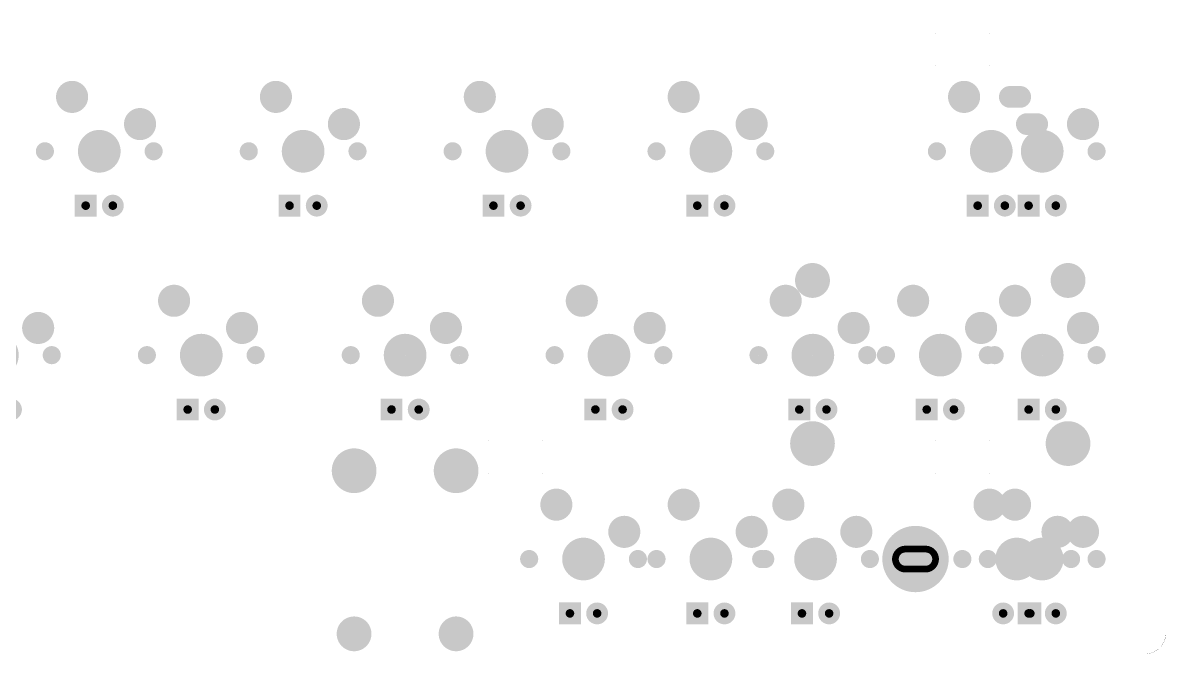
# Model space of a CAD drawing. Extents: x 1105 to 1477, y 972 to 1106.
# Drawn here: x 1370.6 to 1477.5, y 976.5 to 1035.5 of the extents above; entities that cross this region are included whole.
import ezdxf

# ---------------------------------------------------------------- set-up
doc = ezdxf.new("R2010")
doc.units = 0
doc.layers.get('0').update_dxf_attribs({"linetype": 'CONTINUOUS'})
for name, color, linetype in [('BOTTOMSOLDER', 6, 'CONTINUOUS'), ('KEEPOUTLAYER', 6, 'CONTINUOUS'), ('PADHOLELAYER', 156, 'CONTINUOUS')]:
    doc.layers.add(name, color=color, linetype=linetype)

# ---------------------------------------------------------------- blocks, each defined once
blk = doc.blocks.new('MX1UP__157')
at = {"layer": 'BOTTOMSOLDER'}
for points, const_width in [([(-1.78, 5.08, 1), (-0.76, 5.08, 1)], 1.02), ([(-1, 0, 1), (1, 0, 1)], 1.99), ([(-5.5, 0, 1), (-4.66, 0, 1)], 0.85), ([(4.66, 0, 1), (5.5, 0, 1)], 0.85), ([(-4.56, -2.54, 1), (-3.06, -2.54, 1)], 1.5), ([(1.79, -5.08, 1), (3.29, -5.08, 1)], 1.5)]:
    blk.add_lwpolyline(points, format="xyb", close=True, dxfattribs=dict(at, const_width=const_width))
blk.add_solid([(2.29, 6.1), (0.25, 6.1), (2.29, 4.06), (0.25, 4.06)], dxfattribs=at)
at = {"layer": 'PADHOLELAYER'}
for points, const_width in [([(-1.47, 5.08, 1), (-1.07, 5.08, 1)], 0.4), ([(1.07, 5.08, 1), (1.47, 5.08, 1)], 0.4), ([(-1, 0, 1), (1, 0, 1)], 1.99), ([(-5.5, 0, 1), (-4.66, 0, 1)], 0.85), ([(4.66, 0, 1), (5.5, 0, 1)], 0.85), ([(-4.19, -2.54, 1), (-3.43, -2.54, 1)], 0.75), ([(2.16, -5.08, 1), (2.92, -5.08, 1)], 0.75)]:
    blk.add_lwpolyline(points, format="xyb", close=True, dxfattribs=dict(at, const_width=const_width))
blk = doc.blocks.new('MX1UP__166')
at = {"layer": 'BOTTOMSOLDER'}
for points, const_width in [([(-1.78, 5.08, 1), (-0.76, 5.08, 1)], 1.02), ([(-1, 0, 1), (1, 0, 1)], 1.99), ([(-5.5, 0, 1), (-4.66, 0, 1)], 0.85), ([(4.66, 0, 1), (5.5, 0, 1)], 0.85), ([(-4.8, -2.54, 1), (-3.79, -2.54, 1)], 1.02), ([(-3.83, -2.54, 1), (-2.82, -2.54, 1)], 1.02), ([(1.79, -5.08, 1), (3.29, -5.08, 1)], 1.5)]:
    blk.add_lwpolyline(points, format="xyb", close=True, dxfattribs=dict(at, const_width=const_width))
at = {"layer": 'BOTTOMSOLDER', "const_width": 2.03}
blk.add_lwpolyline([(-3.33, -2.54), (-4.29, -2.54)], dxfattribs=at)
at = {"layer": 'BOTTOMSOLDER'}
blk.add_solid([(2.29, 6.1), (0.25, 6.1), (2.29, 4.06), (0.25, 4.06)], dxfattribs=at)
at = {"layer": 'PADHOLELAYER'}
for points, const_width in [([(-1.47, 5.08, 1), (-1.07, 5.08, 1)], 0.4), ([(1.07, 5.08, 1), (1.47, 5.08, 1)], 0.4), ([(-1, 0, 1), (1, 0, 1)], 1.99), ([(-5.5, 0, 1), (-4.66, 0, 1)], 0.85), ([(4.66, 0, 1), (5.5, 0, 1)], 0.85), ([(-4.19, -2.54, 1), (-3.43, -2.54, 1)], 0.75), ([(2.16, -5.08, 1), (2.92, -5.08, 1)], 0.75)]:
    blk.add_lwpolyline(points, format="xyb", close=True, dxfattribs=dict(at, const_width=const_width))
blk = doc.blocks.new('MX1UP__167')
at = {"layer": 'BOTTOMSOLDER'}
for points, const_width in [([(-1.78, 5.08, 1), (-0.76, 5.08, 1)], 1.02), ([(-1, 0, 1), (1, 0, 1)], 1.99), ([(-5.5, 0, 1), (-4.66, 0, 1)], 0.85), ([(4.66, 0, 1), (5.5, 0, 1)], 0.85), ([(-4.56, -2.54, 1), (-3.06, -2.54, 1)], 1.5), ([(1.79, -5.08, 1), (3.29, -5.08, 1)], 1.5)]:
    blk.add_lwpolyline(points, format="xyb", close=True, dxfattribs=dict(at, const_width=const_width))
blk.add_solid([(2.29, 6.1), (0.25, 6.1), (2.29, 4.06), (0.25, 4.06)], dxfattribs=at)
at = {"layer": 'PADHOLELAYER'}
for points, const_width in [([(-1.47, 5.08, 1), (-1.07, 5.08, 1)], 0.4), ([(1.07, 5.08, 1), (1.47, 5.08, 1)], 0.4), ([(-1, 0, 1), (1, 0, 1)], 1.99), ([(-5.5, 0, 1), (-4.66, 0, 1)], 0.85), ([(4.66, 0, 1), (5.5, 0, 1)], 0.85), ([(-4.19, -2.54, 1), (-3.43, -2.54, 1)], 0.75), ([(2.16, -5.08, 1), (2.92, -5.08, 1)], 0.75)]:
    blk.add_lwpolyline(points, format="xyb", close=True, dxfattribs=dict(at, const_width=const_width))
blk = doc.blocks.new('MX1UP__171')
at = {"layer": 'BOTTOMSOLDER'}
for points, const_width in [([(-1.78, 5.08, 1), (-0.76, 5.08, 1)], 1.02), ([(-1, 0, 1), (1, 0, 1)], 1.99), ([(-5.5, 0, 1), (-4.66, 0, 1)], 0.85), ([(4.66, 0, 1), (5.5, 0, 1)], 0.85), ([(-4.56, -2.54, 1), (-3.06, -2.54, 1)], 1.5), ([(1.79, -5.08, 1), (3.29, -5.08, 1)], 1.5)]:
    blk.add_lwpolyline(points, format="xyb", close=True, dxfattribs=dict(at, const_width=const_width))
blk.add_solid([(2.29, 6.1), (0.25, 6.1), (2.29, 4.06), (0.25, 4.06)], dxfattribs=at)
at = {"layer": 'PADHOLELAYER'}
for points, const_width in [([(-1.47, 5.08, 1), (-1.07, 5.08, 1)], 0.4), ([(1.07, 5.08, 1), (1.47, 5.08, 1)], 0.4), ([(-1, 0, 1), (1, 0, 1)], 1.99), ([(-5.5, 0, 1), (-4.66, 0, 1)], 0.85), ([(4.66, 0, 1), (5.5, 0, 1)], 0.85), ([(-4.19, -2.54, 1), (-3.43, -2.54, 1)], 0.75), ([(2.16, -5.08, 1), (2.92, -5.08, 1)], 0.75)]:
    blk.add_lwpolyline(points, format="xyb", close=True, dxfattribs=dict(at, const_width=const_width))
blk = doc.blocks.new('MX1UP__175')
at = {"layer": 'BOTTOMSOLDER'}
for points, const_width in [([(-1.78, 5.08, 1), (-0.76, 5.08, 1)], 1.02), ([(-1, 0, 1), (1, 0, 1)], 1.99), ([(-5.5, 0, 1), (-4.66, 0, 1)], 0.85), ([(4.66, 0, 1), (5.5, 0, 1)], 0.85), ([(-4.56, -2.54, 1), (-3.06, -2.54, 1)], 1.5), ([(1.79, -5.08, 1), (3.29, -5.08, 1)], 1.5)]:
    blk.add_lwpolyline(points, format="xyb", close=True, dxfattribs=dict(at, const_width=const_width))
blk.add_solid([(2.29, 6.1), (0.25, 6.1), (2.29, 4.06), (0.25, 4.06)], dxfattribs=at)
at = {"layer": 'PADHOLELAYER'}
for points, const_width in [([(-1.47, 5.08, 1), (-1.07, 5.08, 1)], 0.4), ([(1.07, 5.08, 1), (1.47, 5.08, 1)], 0.4), ([(-1, 0, 1), (1, 0, 1)], 1.99), ([(-5.5, 0, 1), (-4.66, 0, 1)], 0.85), ([(4.66, 0, 1), (5.5, 0, 1)], 0.85), ([(-4.19, -2.54, 1), (-3.43, -2.54, 1)], 0.75), ([(2.16, -5.08, 1), (2.92, -5.08, 1)], 0.75)]:
    blk.add_lwpolyline(points, format="xyb", close=True, dxfattribs=dict(at, const_width=const_width))
blk = doc.blocks.new('MX1UP__188')
at = {"layer": 'BOTTOMSOLDER'}
for points, const_width in [([(-1.78, 5.08, 1), (-0.76, 5.08, 1)], 1.02), ([(-1, 0, 1), (1, 0, 1)], 1.99), ([(-5.5, 0, 1), (-4.66, 0, 1)], 0.85), ([(4.66, 0, 1), (5.5, 0, 1)], 0.85), ([(-4.56, -2.54, 1), (-3.06, -2.54, 1)], 1.5), ([(1.79, -5.08, 1), (3.29, -5.08, 1)], 1.5)]:
    blk.add_lwpolyline(points, format="xyb", close=True, dxfattribs=dict(at, const_width=const_width))
blk.add_solid([(2.29, 6.1), (0.25, 6.1), (2.29, 4.06), (0.25, 4.06)], dxfattribs=at)
at = {"layer": 'PADHOLELAYER'}
for points, const_width in [([(-1.47, 5.08, 1), (-1.07, 5.08, 1)], 0.4), ([(1.07, 5.08, 1), (1.47, 5.08, 1)], 0.4), ([(-1, 0, 1), (1, 0, 1)], 1.99), ([(-5.5, 0, 1), (-4.66, 0, 1)], 0.85), ([(4.66, 0, 1), (5.5, 0, 1)], 0.85), ([(-4.19, -2.54, 1), (-3.43, -2.54, 1)], 0.75), ([(2.16, -5.08, 1), (2.92, -5.08, 1)], 0.75)]:
    blk.add_lwpolyline(points, format="xyb", close=True, dxfattribs=dict(at, const_width=const_width))
blk = doc.blocks.new('MX1UP__194')
at = {"layer": 'BOTTOMSOLDER'}
for points, const_width in [([(-1.78, 5.08, 1), (-0.76, 5.08, 1)], 1.02), ([(-1, 0, 1), (1, 0, 1)], 1.99), ([(-5.5, 0, 1), (-4.66, 0, 1)], 0.85), ([(4.66, 0, 1), (5.5, 0, 1)], 0.85), ([(-4.56, -2.54, 1), (-3.06, -2.54, 1)], 1.5), ([(1.79, -5.08, 1), (3.29, -5.08, 1)], 1.5)]:
    blk.add_lwpolyline(points, format="xyb", close=True, dxfattribs=dict(at, const_width=const_width))
blk.add_solid([(2.29, 6.1), (0.25, 6.1), (2.29, 4.06), (0.25, 4.06)], dxfattribs=at)
at = {"layer": 'PADHOLELAYER'}
for points, const_width in [([(-1.47, 5.08, 1), (-1.07, 5.08, 1)], 0.4), ([(1.07, 5.08, 1), (1.47, 5.08, 1)], 0.4), ([(-1, 0, 1), (1, 0, 1)], 1.99), ([(-5.5, 0, 1), (-4.66, 0, 1)], 0.85), ([(4.66, 0, 1), (5.5, 0, 1)], 0.85), ([(-4.19, -2.54, 1), (-3.43, -2.54, 1)], 0.75), ([(2.16, -5.08, 1), (2.92, -5.08, 1)], 0.75)]:
    blk.add_lwpolyline(points, format="xyb", close=True, dxfattribs=dict(at, const_width=const_width))
blk = doc.blocks.new('MX1UP__195')
at = {"layer": 'BOTTOMSOLDER'}
for points, const_width in [([(-1.78, 5.08, 1), (-0.76, 5.08, 1)], 1.02), ([(-1, 0, 1), (1, 0, 1)], 1.99), ([(-5.5, 0, 1), (-4.66, 0, 1)], 0.85), ([(4.66, 0, 1), (5.5, 0, 1)], 0.85), ([(-4.56, -2.54, 1), (-3.06, -2.54, 1)], 1.5), ([(1.79, -5.08, 1), (3.29, -5.08, 1)], 1.5)]:
    blk.add_lwpolyline(points, format="xyb", close=True, dxfattribs=dict(at, const_width=const_width))
blk.add_solid([(2.29, 6.1), (0.25, 6.1), (2.29, 4.06), (0.25, 4.06)], dxfattribs=at)
at = {"layer": 'PADHOLELAYER'}
for points, const_width in [([(-1.47, 5.08, 1), (-1.07, 5.08, 1)], 0.4), ([(1.07, 5.08, 1), (1.47, 5.08, 1)], 0.4), ([(-1, 0, 1), (1, 0, 1)], 1.99), ([(-5.5, 0, 1), (-4.66, 0, 1)], 0.85), ([(4.66, 0, 1), (5.5, 0, 1)], 0.85), ([(-4.19, -2.54, 1), (-3.43, -2.54, 1)], 0.75), ([(2.16, -5.08, 1), (2.92, -5.08, 1)], 0.75)]:
    blk.add_lwpolyline(points, format="xyb", close=True, dxfattribs=dict(at, const_width=const_width))
blk = doc.blocks.new('MX1UP__197')
at = {"layer": 'BOTTOMSOLDER'}
for points, const_width in [([(-1.78, 5.08, 1), (-0.76, 5.08, 1)], 1.02), ([(-1, 0, 1), (1, 0, 1)], 1.99), ([(-5.5, 0, 1), (-4.66, 0, 1)], 0.85), ([(4.66, 0, 1), (5.5, 0, 1)], 0.85), ([(-4.56, -2.54, 1), (-3.06, -2.54, 1)], 1.5), ([(1.79, -5.08, 1), (3.29, -5.08, 1)], 1.5)]:
    blk.add_lwpolyline(points, format="xyb", close=True, dxfattribs=dict(at, const_width=const_width))
blk.add_solid([(2.29, 6.1), (0.25, 6.1), (2.29, 4.06), (0.25, 4.06)], dxfattribs=at)
at = {"layer": 'PADHOLELAYER'}
for points, const_width in [([(-1.47, 5.08, 1), (-1.07, 5.08, 1)], 0.4), ([(1.07, 5.08, 1), (1.47, 5.08, 1)], 0.4), ([(-1, 0, 1), (1, 0, 1)], 1.99), ([(-5.5, 0, 1), (-4.66, 0, 1)], 0.85), ([(4.66, 0, 1), (5.5, 0, 1)], 0.85), ([(-4.19, -2.54, 1), (-3.43, -2.54, 1)], 0.75), ([(2.16, -5.08, 1), (2.92, -5.08, 1)], 0.75)]:
    blk.add_lwpolyline(points, format="xyb", close=True, dxfattribs=dict(at, const_width=const_width))
blk = doc.blocks.new('MX1UP__198')
at = {"layer": 'BOTTOMSOLDER'}
for points, const_width in [([(-1.78, 5.08, 1), (-0.76, 5.08, 1)], 1.02), ([(-1, 0, 1), (1, 0, 1)], 1.99), ([(-5.5, 0, 1), (-4.66, 0, 1)], 0.85), ([(4.66, 0, 1), (5.5, 0, 1)], 0.85), ([(-4.56, -2.54, 1), (-3.06, -2.54, 1)], 1.5), ([(1.79, -5.08, 1), (3.29, -5.08, 1)], 1.5)]:
    blk.add_lwpolyline(points, format="xyb", close=True, dxfattribs=dict(at, const_width=const_width))
blk.add_solid([(2.29, 6.1), (0.25, 6.1), (2.29, 4.06), (0.25, 4.06)], dxfattribs=at)
at = {"layer": 'PADHOLELAYER'}
for points, const_width in [([(-1.47, 5.08, 1), (-1.07, 5.08, 1)], 0.4), ([(1.07, 5.08, 1), (1.47, 5.08, 1)], 0.4), ([(-1, 0, 1), (1, 0, 1)], 1.99), ([(-5.5, 0, 1), (-4.66, 0, 1)], 0.85), ([(4.66, 0, 1), (5.5, 0, 1)], 0.85), ([(-4.19, -2.54, 1), (-3.43, -2.54, 1)], 0.75), ([(2.16, -5.08, 1), (2.92, -5.08, 1)], 0.75)]:
    blk.add_lwpolyline(points, format="xyb", close=True, dxfattribs=dict(at, const_width=const_width))
blk = doc.blocks.new('RGB_WS2812B_237')
at = {"layer": 'PADHOLELAYER'}
for points in [[(-2.5, 1.52), (-2.5, 1.52), (-2.5, 1.52), (-2.5, 1.52)], [(2.5, 1.52), (2.5, 1.52), (2.5, 1.52), (2.5, 1.52)], [(-2.5, -1.52), (-2.5, -1.52), (-2.5, -1.52), (-2.5, -1.52)], [(2.5, -1.52), (2.5, -1.52), (2.5, -1.52), (2.5, -1.52)]]:
    blk.add_lwpolyline(points, close=True, dxfattribs=at)
blk = doc.blocks.new('RGB_WS2812B_238')
at = {"layer": 'PADHOLELAYER'}
for points in [[(-2.5, 1.52), (-2.5, 1.52), (-2.5, 1.52), (-2.5, 1.52)], [(2.5, 1.52), (2.5, 1.52), (2.5, 1.52), (2.5, 1.52)], [(-2.5, -1.52), (-2.5, -1.52), (-2.5, -1.52), (-2.5, -1.52)], [(2.5, -1.52), (2.5, -1.52), (2.5, -1.52), (2.5, -1.52)]]:
    blk.add_lwpolyline(points, close=True, dxfattribs=at)
blk = doc.blocks.new('RGB_WS2812B_239')
at = {"layer": 'PADHOLELAYER'}
for points in [[(-2.5, 1.52), (-2.5, 1.52), (-2.5, 1.52), (-2.5, 1.52)], [(2.5, 1.52), (2.5, 1.52), (2.5, 1.52), (2.5, 1.52)], [(-2.5, -1.52), (-2.5, -1.52), (-2.5, -1.52), (-2.5, -1.52)], [(2.5, -1.52), (2.5, -1.52), (2.5, -1.52), (2.5, -1.52)]]:
    blk.add_lwpolyline(points, close=True, dxfattribs=at)
blk = doc.blocks.new('MX1UP__249')
at = {"layer": 'BOTTOMSOLDER'}
for points, const_width in [([(-1.78, 5.08, 1), (-0.76, 5.08, 1)], 1.02), ([(-1, 0, 1), (1, 0, 1)], 1.99), ([(-5.5, 0, 1), (-4.66, 0, 1)], 0.85), ([(4.66, 0, 1), (5.5, 0, 1)], 0.85), ([(-4.56, -2.54, 1), (-3.06, -2.54, 1)], 1.5), ([(1.79, -5.08, 1), (3.29, -5.08, 1)], 1.5)]:
    blk.add_lwpolyline(points, format="xyb", close=True, dxfattribs=dict(at, const_width=const_width))
blk.add_solid([(2.29, 6.1), (0.25, 6.1), (2.29, 4.06), (0.25, 4.06)], dxfattribs=at)
at = {"layer": 'PADHOLELAYER'}
for points, const_width in [([(-1.47, 5.08, 1), (-1.07, 5.08, 1)], 0.4), ([(1.07, 5.08, 1), (1.47, 5.08, 1)], 0.4), ([(-1, 0, 1), (1, 0, 1)], 1.99), ([(-5.5, 0, 1), (-4.66, 0, 1)], 0.85), ([(4.66, 0, 1), (5.5, 0, 1)], 0.85), ([(-4.19, -2.54, 1), (-3.43, -2.54, 1)], 0.75), ([(2.16, -5.08, 1), (2.92, -5.08, 1)], 0.75)]:
    blk.add_lwpolyline(points, format="xyb", close=True, dxfattribs=dict(at, const_width=const_width))
blk = doc.blocks.new('MX1UP__256')
at = {"layer": 'BOTTOMSOLDER'}
for points, const_width in [([(-1.78, 5.08, 1), (-0.76, 5.08, 1)], 1.02), ([(-1, 0, 1), (1, 0, 1)], 1.99), ([(-5.5, 0, 1), (-4.66, 0, 1)], 0.85), ([(4.66, 0, 1), (5.5, 0, 1)], 0.85), ([(-4.56, -2.54, 1), (-3.06, -2.54, 1)], 1.5), ([(1.79, -5.08, 1), (3.29, -5.08, 1)], 1.5)]:
    blk.add_lwpolyline(points, format="xyb", close=True, dxfattribs=dict(at, const_width=const_width))
blk.add_solid([(2.29, 6.1), (0.25, 6.1), (2.29, 4.06), (0.25, 4.06)], dxfattribs=at)
at = {"layer": 'PADHOLELAYER'}
for points, const_width in [([(-1.47, 5.08, 1), (-1.07, 5.08, 1)], 0.4), ([(1.07, 5.08, 1), (1.47, 5.08, 1)], 0.4), ([(-1, 0, 1), (1, 0, 1)], 1.99), ([(-5.5, 0, 1), (-4.66, 0, 1)], 0.85), ([(4.66, 0, 1), (5.5, 0, 1)], 0.85), ([(-4.19, -2.54, 1), (-3.43, -2.54, 1)], 0.75), ([(2.16, -5.08, 1), (2.92, -5.08, 1)], 0.75)]:
    blk.add_lwpolyline(points, format="xyb", close=True, dxfattribs=dict(at, const_width=const_width))
blk = doc.blocks.new('MX1UP__258')
at = {"layer": 'BOTTOMSOLDER'}
for points, const_width in [([(-1.78, 5.08, 1), (-0.76, 5.08, 1)], 1.02), ([(-1, 0, 1), (1, 0, 1)], 1.99), ([(-5.5, 0, 1), (-4.66, 0, 1)], 0.85), ([(4.66, 0, 1), (5.5, 0, 1)], 0.85), ([(-4.56, -2.54, 1), (-3.06, -2.54, 1)], 1.5), ([(1.79, -5.08, 1), (3.29, -5.08, 1)], 1.5)]:
    blk.add_lwpolyline(points, format="xyb", close=True, dxfattribs=dict(at, const_width=const_width))
blk.add_solid([(2.29, 6.1), (0.25, 6.1), (2.29, 4.06), (0.25, 4.06)], dxfattribs=at)
at = {"layer": 'PADHOLELAYER'}
for points, const_width in [([(-1.47, 5.08, 1), (-1.07, 5.08, 1)], 0.4), ([(1.07, 5.08, 1), (1.47, 5.08, 1)], 0.4), ([(-1, 0, 1), (1, 0, 1)], 1.99), ([(-5.5, 0, 1), (-4.66, 0, 1)], 0.85), ([(4.66, 0, 1), (5.5, 0, 1)], 0.85), ([(-4.19, -2.54, 1), (-3.43, -2.54, 1)], 0.75), ([(2.16, -5.08, 1), (2.92, -5.08, 1)], 0.75)]:
    blk.add_lwpolyline(points, format="xyb", close=True, dxfattribs=dict(at, const_width=const_width))
blk = doc.blocks.new('MX1UP__260')
at = {"layer": 'BOTTOMSOLDER'}
for points, const_width in [([(-1.78, 5.08, 1), (-0.76, 5.08, 1)], 1.02), ([(-1, 0, 1), (1, 0, 1)], 1.99), ([(-5.5, 0, 1), (-4.66, 0, 1)], 0.85), ([(4.66, 0, 1), (5.5, 0, 1)], 0.85), ([(-4.56, -2.54, 1), (-3.06, -2.54, 1)], 1.5), ([(1.79, -5.08, 1), (3.29, -5.08, 1)], 1.5)]:
    blk.add_lwpolyline(points, format="xyb", close=True, dxfattribs=dict(at, const_width=const_width))
blk.add_solid([(2.29, 6.1), (0.25, 6.1), (2.29, 4.06), (0.25, 4.06)], dxfattribs=at)
at = {"layer": 'PADHOLELAYER'}
for points, const_width in [([(-1.47, 5.08, 1), (-1.07, 5.08, 1)], 0.4), ([(1.07, 5.08, 1), (1.47, 5.08, 1)], 0.4), ([(-1, 0, 1), (1, 0, 1)], 1.99), ([(-5.5, 0, 1), (-4.66, 0, 1)], 0.85), ([(4.66, 0, 1), (5.5, 0, 1)], 0.85), ([(-4.19, -2.54, 1), (-3.43, -2.54, 1)], 0.75), ([(2.16, -5.08, 1), (2.92, -5.08, 1)], 0.75)]:
    blk.add_lwpolyline(points, format="xyb", close=True, dxfattribs=dict(at, const_width=const_width))
blk = doc.blocks.new('MX1UP__351')
at = {"layer": 'BOTTOMSOLDER'}
for points, const_width in [([(-1.78, 5.08, 1), (-0.76, 5.08, 1)], 1.02), ([(-1, 0, 1), (1, 0, 1)], 1.99), ([(-5.5, 0, 1), (-4.66, 0, 1)], 0.85), ([(4.66, 0, 1), (5.5, 0, 1)], 0.85), ([(-4.56, -2.54, 1), (-3.06, -2.54, 1)], 1.5), ([(1.55, -5.08, 1), (2.56, -5.08, 1)], 1.02), ([(2.52, -5.08, 1), (3.53, -5.08, 1)], 1.02)]:
    blk.add_lwpolyline(points, format="xyb", close=True, dxfattribs=dict(at, const_width=const_width))
at = {"layer": 'BOTTOMSOLDER', "const_width": 2.03}
blk.add_lwpolyline([(3.02, -5.08), (2.06, -5.08)], dxfattribs=at)
at = {"layer": 'BOTTOMSOLDER'}
blk.add_solid([(2.29, 6.1), (0.25, 6.1), (2.29, 4.06), (0.25, 4.06)], dxfattribs=at)
at = {"layer": 'PADHOLELAYER'}
for points, const_width in [([(-1.47, 5.08, 1), (-1.07, 5.08, 1)], 0.4), ([(1.07, 5.08, 1), (1.47, 5.08, 1)], 0.4), ([(-1, 0, 1), (1, 0, 1)], 1.99), ([(-5.5, 0, 1), (-4.66, 0, 1)], 0.85), ([(4.66, 0, 1), (5.5, 0, 1)], 0.85), ([(-4.19, -2.54, 1), (-3.43, -2.54, 1)], 0.75), ([(2.16, -5.08, 1), (2.92, -5.08, 1)], 0.75)]:
    blk.add_lwpolyline(points, format="xyb", close=True, dxfattribs=dict(at, const_width=const_width))
blk = doc.blocks.new('MX1UP__353')
at = {"layer": 'BOTTOMSOLDER'}
for points, const_width in [([(-1.78, 5.08, 1), (-0.76, 5.08, 1)], 1.02), ([(-1, 0, 1), (1, 0, 1)], 1.99), ([(-5.5, 0, 1), (-4.66, 0, 1)], 0.85), ([(4.66, 0, 1), (5.5, 0, 1)], 0.85), ([(-4.56, -2.54, 1), (-3.06, -2.54, 1)], 1.5), ([(1.79, -5.08, 1), (3.29, -5.08, 1)], 1.5)]:
    blk.add_lwpolyline(points, format="xyb", close=True, dxfattribs=dict(at, const_width=const_width))
blk.add_solid([(2.29, 6.1), (0.25, 6.1), (2.29, 4.06), (0.25, 4.06)], dxfattribs=at)
at = {"layer": 'PADHOLELAYER'}
for points, const_width in [([(-1.47, 5.08, 1), (-1.07, 5.08, 1)], 0.4), ([(1.07, 5.08, 1), (1.47, 5.08, 1)], 0.4), ([(-1, 0, 1), (1, 0, 1)], 1.99), ([(-5.5, 0, 1), (-4.66, 0, 1)], 0.85), ([(4.66, 0, 1), (5.5, 0, 1)], 0.85), ([(-4.19, -2.54, 1), (-3.43, -2.54, 1)], 0.75), ([(2.16, -5.08, 1), (2.92, -5.08, 1)], 0.75)]:
    blk.add_lwpolyline(points, format="xyb", close=True, dxfattribs=dict(at, const_width=const_width))
blk = doc.blocks.new('MX1UP__354')
at = {"layer": 'BOTTOMSOLDER'}
for points, const_width in [([(-1.78, 5.08, 1), (-0.76, 5.08, 1)], 1.02), ([(-1, 0, 1), (1, 0, 1)], 1.99), ([(-5.5, 0, 1), (-4.66, 0, 1)], 0.85), ([(4.66, 0, 1), (5.5, 0, 1)], 0.85), ([(-4.56, -2.54, 1), (-3.06, -2.54, 1)], 1.5), ([(1.79, -5.08, 1), (3.29, -5.08, 1)], 1.5)]:
    blk.add_lwpolyline(points, format="xyb", close=True, dxfattribs=dict(at, const_width=const_width))
blk.add_solid([(2.29, 6.1), (0.25, 6.1), (2.29, 4.06), (0.25, 4.06)], dxfattribs=at)
at = {"layer": 'PADHOLELAYER'}
for points, const_width in [([(-1.47, 5.08, 1), (-1.07, 5.08, 1)], 0.4), ([(1.07, 5.08, 1), (1.47, 5.08, 1)], 0.4), ([(-1, 0, 1), (1, 0, 1)], 1.99), ([(-5.5, 0, 1), (-4.66, 0, 1)], 0.85), ([(4.66, 0, 1), (5.5, 0, 1)], 0.85), ([(-4.19, -2.54, 1), (-3.43, -2.54, 1)], 0.75), ([(2.16, -5.08, 1), (2.92, -5.08, 1)], 0.75)]:
    blk.add_lwpolyline(points, format="xyb", close=True, dxfattribs=dict(at, const_width=const_width))
blk = doc.blocks.new('MX1UP___355')
at = {"layer": 'BOTTOMSOLDER'}
for points, const_width in [([(0.76, 5.08, 1), (1.78, 5.08, 1)], 1.02), ([(-1, 0, 1), (1, 0, 1)], 1.99), ([(-5.5, 0, 1), (-4.66, 0, 1)], 0.85), ([(4.66, 0, 1), (5.5, 0, 1)], 0.85), ([(-4.56, -2.54, 1), (-3.06, -2.54, 1)], 1.5), ([(1.79, -5.08, 1), (3.29, -5.08, 1)], 1.5)]:
    blk.add_lwpolyline(points, format="xyb", close=True, dxfattribs=dict(at, const_width=const_width))
blk.add_solid([(-0.25, 6.1), (-2.29, 6.1), (-0.25, 4.06), (-2.29, 4.06)], dxfattribs=at)
at = {"layer": 'PADHOLELAYER'}
for points, const_width in [([(-1.47, 5.08, 1), (-1.07, 5.08, 1)], 0.4), ([(1.07, 5.08, 1), (1.47, 5.08, 1)], 0.4), ([(-1, 0, 1), (1, 0, 1)], 1.99), ([(-5.5, 0, 1), (-4.66, 0, 1)], 0.85), ([(4.66, 0, 1), (5.5, 0, 1)], 0.85), ([(-4.19, -2.54, 1), (-3.43, -2.54, 1)], 0.75), ([(2.16, -5.08, 1), (2.92, -5.08, 1)], 0.75)]:
    blk.add_lwpolyline(points, format="xyb", close=True, dxfattribs=dict(at, const_width=const_width))

msp = doc.modelspace()

# ---------------------------------------------------------------- linework, layer by layer
at = {"layer": 'BOTTOMSOLDER'}
for points, const_width in [([(1443.61, 1011.42, 1), (1445.24, 1011.42, 1)], 1.63), ([(1467.49, 1011.42, 1), (1469.12, 1011.42, 1)], 1.63), ([(1443.38, 996.18, 1), (1445.47, 996.18, 1)], 2.09), ([(1467.26, 996.18, 1), (1469.35, 996.18, 1)], 2.09), ([(1400.55, 993.64, 1), (1402.64, 993.64, 1)], 2.09), ([(1410.08, 993.64, 1), (1412.17, 993.64, 1)], 2.09), ([(1452.5, 985.39, 1), (1455.6, 985.39, 1)], 3.1), ([(1400.78, 978.4, 1), (1402.4, 978.4, 1)], 1.63), ([(1410.31, 978.4, 1), (1411.93, 978.4, 1)], 1.63)]:
    msp.add_lwpolyline(points, format="xyb", close=True, dxfattribs=dict(at, const_width=const_width))
at = {"layer": 'KEEPOUTLAYER', "const_width": 0.0127}
for points in [[(1477.46, 978.51), (1477.46, 1097.04)], [(1225.09, 976.51), (1475.46, 976.51)]]:
    msp.add_lwpolyline(points, dxfattribs=at)
msp.add_lwpolyline([(1477.46, 978.51, -0.414214), (1475.46, 976.51)], format="xyb", dxfattribs=at)
at = {"layer": 'KEEPOUTLAYER', "const_width": 0.00635}
for points in [[(1477.46, 978.51, 1), (1477.47, 978.51, 1)], [(1477.46, 978.51, 1), (1477.47, 978.51, 1)], [(1475.46, 976.51, 1), (1475.47, 976.51, 1)], [(1475.46, 976.51, 1), (1475.47, 976.51, 1)]]:
    msp.add_lwpolyline(points, format="xyb", close=True, dxfattribs=at)
at = {"layer": 'PADHOLELAYER'}
for points, const_width in [([(1443.67, 1011.42, 1), (1445.19, 1011.42, 1)], 1.52), ([(1467.54, 1011.42, 1), (1469.07, 1011.42, 1)], 1.52), ([(1443.43, 996.18, 1), (1445.42, 996.18, 1)], 1.99), ([(1467.31, 996.18, 1), (1469.3, 996.18, 1)], 1.99), ([(1400.6, 993.64, 1), (1402.59, 993.64, 1)], 1.99), ([(1410.13, 993.64, 1), (1412.12, 993.64, 1)], 1.99), ([(1453.11, 986.32), (1454.99, 986.32, -1), (1454.99, 984.45), (1453.11, 984.45, -1)], 0.625), ([(1400.83, 978.4, 1), (1402.35, 978.4, 1)], 1.52), ([(1410.36, 978.4, 1), (1411.88, 978.4, 1)], 1.52)]:
    msp.add_lwpolyline(points, format="xyb", close=True, dxfattribs=dict(at, const_width=const_width))

# ---------------------------------------------------------------- block references
at = {"rotation": 180}
for name, p in [('RGB_WS2812B_237', (1458.46, 1033.01)), ('MX1UP__188', (1377.78, 1023.49)), ('MX1UP__171', (1396.83, 1023.49)), ('MX1UP__249', (1415.88, 1023.49)), ('MX1UP__157', (1434.93, 1023.49)), ('MX1UP__166', (1461.13, 1023.49)), ('MX1UP__351', (1465.89, 1023.49)), ('MX1UP__256', (1368.26, 1004.44)), ('MX1UP__167', (1387.31, 1004.44)), ('MX1UP__258', (1406.36, 1004.44)), ('MX1UP__260', (1425.41, 1004.44)), ('MX1UP__175', (1444.46, 1004.44)), ('MX1UP__198', (1456.37, 1004.44)), ('MX1UP__353', (1465.89, 1004.44)), ('RGB_WS2812B_239', (1416.69, 994.91)), ('RGB_WS2812B_238', (1458.46, 994.91)), ('MX1UP__194', (1423.03, 985.39)), ('MX1UP__354', (1434.93, 985.39)), ('MX1UP__197', (1444.71, 985.39)), ('MX1UP___355', (1463.51, 985.39)), ('MX1UP__195', (1465.89, 985.39))]:
    msp.add_blockref(name, p, dxfattribs=at)

doc.saveas('drawing.dxf')
